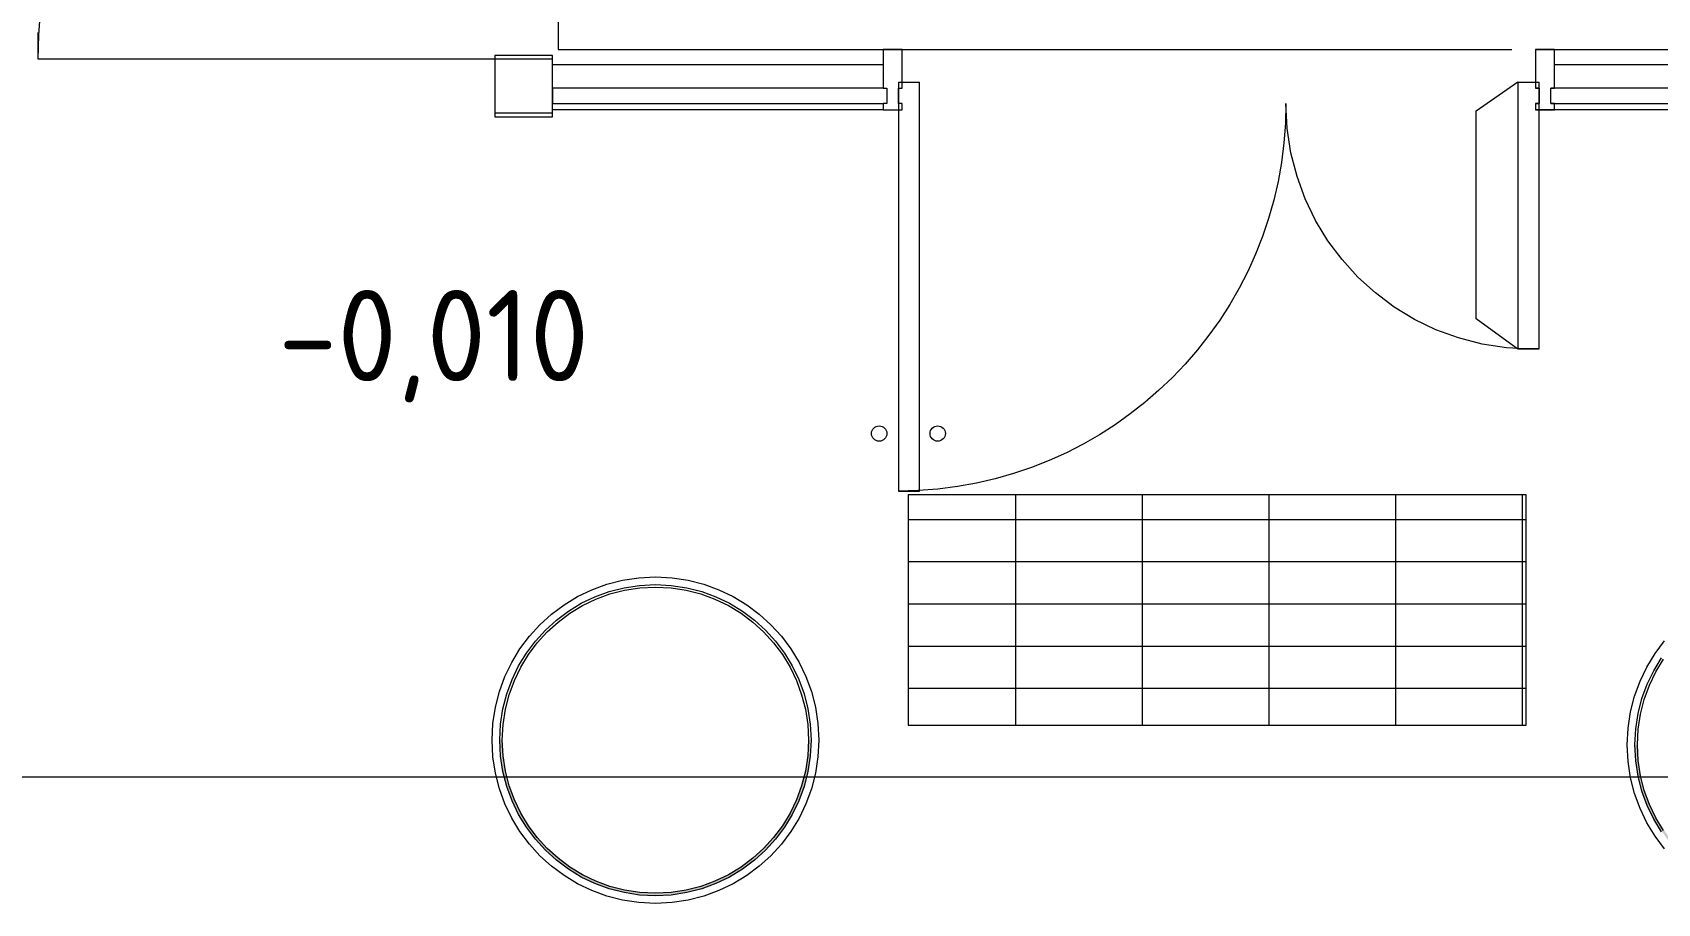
# Model space of a CAD drawing. Header units: millimetres. Extents: x -546 to 1681, y -650 to 1730.
# Drawn here: x 503.39 to 545.73, y 263.07 to 285.76 of the extents above; entities that cross this region are included whole.
import ezdxf

# ---------------------------------------------------------------- set-up
doc = ezdxf.new("R2010")
doc.units = ezdxf.units.MM

msp = doc.modelspace()

# ---------------------------------------------------------------- hatches: boundary and pattern name
at = {"true_color": 0xfbfbfb}
h = msp.add_hatch(color=7, dxfattribs=at)
h.dxf.hatch_style = 2
h.paths.add_polyline_path([(515.621, 267.324), (515.691, 266.632), (515.871, 265.96), (516.165, 265.33), (516.563, 264.76), (517.055, 264.269), (517.625, 263.87), (518.232, 263.587), (518.915, 263.399), (519.619, 263.336), (520.311, 263.396), (520.983, 263.576), (521.613, 263.87), (522.183, 264.269), (522.674, 264.76), (523.073, 265.33), (523.367, 265.96), (523.547, 266.632), (523.607, 267.324), (523.662, 267.324), (523.613, 266.632), (523.435, 265.96), (523.146, 265.33), (522.755, 264.76), (522.225, 264.218), (521.646, 263.813), (521.006, 263.514), (520.342, 263.336), (519.619, 263.269), (518.951, 263.328), (518.255, 263.508), (517.625, 263.797), (517.055, 264.188), (516.519, 264.711), (516.107, 265.297), (515.808, 265.937), (515.64, 266.566), (515.564, 267.324)])
h = msp.add_hatch(color=7, dxfattribs=at)
h.dxf.hatch_style = 2
h.paths.add_polyline_path([(545.197, 267.202), (545.267, 266.509), (545.447, 265.837), (545.741, 265.207), (546.14, 264.638), (546.631, 264.146), (547.201, 263.747), (547.808, 263.464), (548.491, 263.277), (549.195, 263.213), (549.887, 263.274), (550.559, 263.454), (551.189, 263.747), (551.759, 264.146), (552.25, 264.638), (552.649, 265.207), (552.943, 265.837), (553.123, 266.509), (553.183, 267.202), (553.25, 267.202), (553.189, 266.509), (553.011, 265.837), (552.722, 265.207), (552.331, 264.638), (551.801, 264.095), (551.222, 263.69), (550.582, 263.391), (549.899, 263.208), (549.195, 263.147), (548.502, 263.207), (547.831, 263.385), (547.201, 263.674), (546.631, 264.065), (546.096, 264.588), (545.683, 265.174), (545.384, 265.815), (545.216, 266.444), (545.14, 267.202)])

# ---------------------------------------------------------------- linework, layer by layer
at = {"color": 7, "lineweight": 0}
for points in [[(517.087, 297.116), (517.087, 285.316)], [(503.537, 285.066), (503.553, 285.691), (503.6, 286.308)], [(503.537, 285.066), (503.537, 285.766)], [(515.687, 285.066), (503.537, 285.066)], [(516.937, 285.166), (515.437, 285.166)], [(515.437, 285.166), (515.437, 283.666)], [(515.437, 285.066), (515.437, 283.566)], [(516.937, 285.066), (515.437, 285.066)], [(516.937, 283.666), (516.937, 285.166)], [(516.937, 283.566), (516.937, 285.066)], [(517.087, 285.316), (525.549, 285.316)], [(525.437, 285.316), (541.937, 285.316)], [(526.049, 285.316), (525.549, 285.316)], [(525.549, 285.316), (525.549, 284.316)], [(526.049, 284.316), (526.049, 285.316)], [(543.049, 285.316), (542.549, 285.316)], [(542.549, 285.316), (542.549, 284.316)], [(542.549, 285.316), (554.828, 285.316)], [(543.049, 284.316), (543.049, 285.316)], [(525.549, 284.916), (516.937, 284.916)], [(554.828, 284.916), (543.049, 284.916)], [(525.549, 284.316), (516.937, 284.316)], [(516.937, 284.316), (516.937, 283.916)], [(525.549, 284.316), (525.649, 284.316)], [(525.649, 284.316), (525.649, 283.916)], [(525.949, 284.466), (526.499, 284.466)], [(525.949, 284.466), (525.949, 273.816)], [(525.949, 283.916), (525.949, 284.316)], [(525.949, 284.316), (526.049, 284.316)], [(526.499, 273.816), (526.499, 284.466)], [(541.004, 283.724), (542.092, 284.474)], [(542.099, 284.466), (542.649, 284.466)], [(542.099, 277.519), (542.099, 284.466)], [(542.649, 284.316), (542.549, 284.316)], [(542.549, 284.316), (542.649, 284.316)], [(542.649, 277.519), (542.649, 284.466)], [(542.649, 284.316), (542.649, 283.916)], [(554.928, 284.316), (542.949, 284.316)], [(542.949, 283.916), (542.949, 284.316)], [(542.949, 284.316), (543.049, 284.316)], [(516.937, 283.916), (525.549, 283.916)], [(525.549, 283.746), (516.937, 283.746)], [(525.649, 283.916), (525.549, 283.916)], [(525.549, 283.916), (525.549, 283.746)], [(525.549, 283.746), (526.049, 283.746)], [(536.049, 283.916), (536.036, 283.396), (535.997, 282.884), (535.932, 282.378), (535.844, 281.881), (535.731, 281.392), (535.595, 280.913), (535.436, 280.444), (535.255, 279.985), (535.053, 279.537), (534.83, 279.102), (534.587, 278.679), (534.324, 278.269), (534.042, 277.873), (533.742, 277.492), (533.425, 277.125), (533.091, 276.774), (532.74, 276.44), (532.373, 276.123), (531.992, 275.823), (531.596, 275.541), (531.186, 275.278), (530.763, 275.035), (530.328, 274.812), (529.88, 274.61), (529.421, 274.429), (528.952, 274.27), (528.473, 274.134), (527.984, 274.021), (527.487, 273.933), (526.981, 273.868), (526.469, 273.829), (525.949, 273.816)], [(526.049, 283.916), (525.949, 283.916)], [(526.049, 283.746), (526.049, 283.916)], [(542.649, 277.519), (542.449, 277.516), (541.794, 277.549), (541.159, 277.646), (540.546, 277.804), (539.957, 278.019), (539.398, 278.289), (538.87, 278.609), (538.378, 278.978), (537.923, 279.391), (537.51, 279.845), (537.142, 280.338), (536.821, 280.865), (536.552, 281.425), (536.337, 282.013), (536.179, 282.626), (536.082, 283.262), (536.049, 283.916)], [(541.004, 278.303), (541.004, 283.724)], [(542.549, 283.916), (542.649, 283.916)], [(542.649, 283.916), (542.549, 283.916)], [(542.549, 283.916), (542.549, 283.746)], [(554.828, 283.746), (542.549, 283.746)], [(542.549, 283.746), (543.049, 283.746)], [(542.949, 283.916), (554.928, 283.916)], [(543.049, 283.916), (542.949, 283.916)], [(543.049, 283.746), (543.049, 283.916)], [(515.437, 283.666), (516.937, 283.666)], [(515.437, 283.566), (516.937, 283.566)], [(542.087, 277.516), (541.004, 278.303)], [(542.099, 277.519), (542.649, 277.519)], [(542.649, 277.519), (542.099, 277.519)], [(525.949, 273.816), (526.499, 273.816)], [(542.303, 273.719), (526.203, 273.719)], [(526.203, 273.719), (526.203, 267.719)], [(529.012, 267.719), (529.012, 273.719)], [(532.312, 267.719), (532.312, 273.719)], [(535.612, 267.719), (535.612, 273.719)], [(538.912, 267.719), (538.912, 273.719)], [(542.212, 267.719), (542.212, 273.719)], [(542.303, 267.719), (542.303, 273.719)], [(526.203, 273.078), (542.303, 273.078)], [(526.203, 271.978), (542.303, 271.978)], [(515.364, 267.324), (515.386, 267.759), (515.45, 268.182), (515.555, 268.589), (515.698, 268.98), (515.877, 269.352), (516.09, 269.703), (516.335, 270.031), (516.61, 270.333), (516.912, 270.608), (517.24, 270.853), (517.591, 271.066), (517.963, 271.245), (518.353, 271.388), (518.761, 271.493), (519.184, 271.557), (519.619, 271.579), (520.054, 271.557), (520.476, 271.493), (520.884, 271.388), (521.275, 271.245), (521.647, 271.066), (521.998, 270.853), (522.325, 270.608), (522.628, 270.333), (522.902, 270.031), (523.147, 269.703), (523.36, 269.352), (523.539, 268.98), (523.683, 268.589), (523.787, 268.182), (523.852, 267.759), (523.874, 267.324)], [(515.564, 267.324), (515.585, 267.739), (515.646, 268.142), (515.746, 268.53), (515.882, 268.903), (516.053, 269.257), (516.256, 269.592), (516.49, 269.904), (516.751, 270.192), (517.039, 270.453), (517.351, 270.687), (517.686, 270.89), (518.04, 271.061), (518.413, 271.197), (518.801, 271.297), (519.204, 271.358), (519.619, 271.379), (520.033, 271.358), (520.436, 271.297), (520.824, 271.197), (521.197, 271.061), (521.551, 270.89), (521.886, 270.687), (522.198, 270.453), (522.486, 270.192), (522.748, 269.904), (522.981, 269.592), (523.184, 269.257), (523.355, 268.903), (523.491, 268.53), (523.591, 268.142), (523.653, 267.739), (523.674, 267.324)], [(515.63, 267.324), (515.65, 267.732), (515.711, 268.128), (515.809, 268.51), (515.943, 268.877), (516.111, 269.226), (516.311, 269.554), (516.541, 269.862), (516.798, 270.145), (517.081, 270.402), (517.389, 270.632), (517.717, 270.832), (518.066, 271), (518.433, 271.134), (518.815, 271.232), (519.211, 271.293), (519.619, 271.313), (520.027, 271.293), (520.423, 271.232), (520.805, 271.134), (521.171, 271), (521.52, 270.832), (521.849, 270.632), (522.156, 270.402), (522.439, 270.145), (522.696, 269.862), (522.926, 269.554), (523.126, 269.226), (523.293, 268.877), (523.428, 268.51), (523.526, 268.128), (523.586, 267.732), (523.607, 267.324)], [(526.203, 270.878), (542.303, 270.878)], [(526.203, 269.778), (542.303, 269.778)], [(544.94, 267.202), (544.962, 267.637), (545.026, 268.06), (545.131, 268.467), (545.274, 268.858), (545.453, 269.23), (545.667, 269.581), (545.911, 269.909)], [(545.14, 267.202), (545.161, 267.617), (545.222, 268.019), (545.322, 268.408), (545.458, 268.78), (545.629, 269.135), (545.832, 269.469)], [(545.206, 267.202), (545.226, 267.61), (545.287, 268.006), (545.385, 268.388), (545.519, 268.754), (545.687, 269.103), (545.887, 269.432)], [(526.203, 268.678), (542.303, 268.678)], [(526.203, 267.719), (542.303, 267.719)], [(523.874, 267.324), (523.852, 266.889), (523.787, 266.467), (523.683, 266.059), (523.539, 265.668), (523.36, 265.296), (523.147, 264.945), (522.902, 264.618), (522.628, 264.315), (522.325, 264.041), (521.998, 263.796), (521.647, 263.583), (521.275, 263.404), (520.884, 263.26), (520.476, 263.156), (520.054, 263.091), (519.619, 263.069), (519.184, 263.091), (518.761, 263.156), (518.353, 263.26), (517.963, 263.404), (517.591, 263.583), (517.24, 263.796), (516.912, 264.041), (516.61, 264.315), (516.335, 264.618), (516.09, 264.945), (515.877, 265.296), (515.698, 265.668), (515.555, 266.059), (515.45, 266.467), (515.386, 266.889), (515.364, 267.324)], [(523.674, 267.324), (523.653, 266.91), (523.591, 266.507), (523.491, 266.119), (523.355, 265.746), (523.184, 265.392), (522.981, 265.057), (522.748, 264.745), (522.486, 264.457), (522.198, 264.195), (521.886, 263.962), (521.551, 263.759), (521.197, 263.588), (520.824, 263.452), (520.436, 263.352), (520.033, 263.29), (519.619, 263.269), (519.204, 263.29), (518.801, 263.352), (518.413, 263.452), (518.04, 263.588), (517.686, 263.759), (517.351, 263.962), (517.039, 264.195), (516.751, 264.457), (516.49, 264.745), (516.256, 265.057), (516.053, 265.392), (515.882, 265.746), (515.746, 266.119), (515.646, 266.507), (515.585, 266.91), (515.564, 267.324)], [(523.607, 267.324), (523.586, 266.916), (523.526, 266.52), (523.428, 266.138), (523.293, 265.772), (523.126, 265.423), (522.926, 265.094), (522.696, 264.787), (522.439, 264.504), (522.156, 264.247), (521.849, 264.017), (521.52, 263.817), (521.171, 263.65), (520.805, 263.515), (520.423, 263.417), (520.027, 263.357), (519.619, 263.336), (519.211, 263.357), (518.815, 263.417), (518.433, 263.515), (518.066, 263.65), (517.717, 263.817), (517.389, 264.017), (517.081, 264.247), (516.798, 264.504), (516.541, 264.787), (516.311, 265.094), (516.111, 265.423), (515.943, 265.772), (515.809, 266.138), (515.711, 266.52), (515.65, 266.916), (515.63, 267.324)], [(545.911, 264.496), (545.667, 264.823), (545.453, 265.174), (545.274, 265.546), (545.131, 265.937), (545.026, 266.345), (544.962, 266.767), (544.94, 267.202)], [(545.832, 264.935), (545.629, 265.269), (545.458, 265.624), (545.322, 265.996), (545.222, 266.385), (545.161, 266.787), (545.14, 267.202)], [(545.887, 264.972), (545.687, 265.301), (545.519, 265.65), (545.385, 266.016), (545.287, 266.398), (545.226, 266.794), (545.206, 267.202)], [(187.211, 266.371), (641.497, 266.371)]]:
    msp.add_lwpolyline(points, dxfattribs=at)
for centre in [(525.449, 275.314), (526.974, 275.314)]:
    msp.add_circle(centre, 0.2, dxfattribs=at)

# ---------------------------------------------------------------- texts
at = {"color": 7, "insert": (509.79, 279.053), "char_height": 2.37449, "attachment_point": 1}
msp.add_mtext('{\\fGOSTCommon|b0|i0|c0;-0,010}', dxfattribs=at)

doc.saveas('drawing.dxf')
